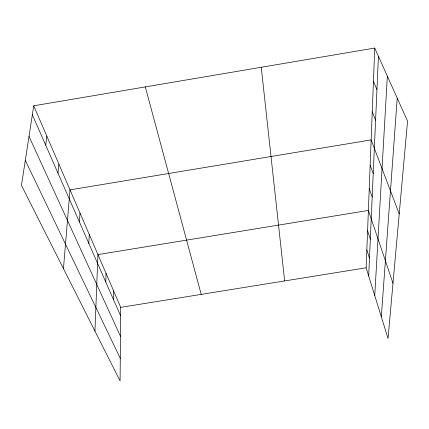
<?xml version="1.0" encoding="UTF-8"?>
<svg xmlns="http://www.w3.org/2000/svg" width="429" height="429" viewBox="0 0 429 429"><rect width="100%" height="100%" fill="white"/><g stroke="black" fill="none" stroke-linecap="round" stroke-linejoin="round"><path stroke-width="0.64" d="M33.73 105.797L120.715 307.357L120.088 380.941L21.45 185.371L33.73 105.797L374.742 48.059L407.55 121.134L388.036 338.492L366.141 267.798L374.742 48.059M113.454 299.544L113.605 290.889M105.791 282.078L106.033 273.337M94.948 331.097L97.946 254.595L368.388 210.43L392.991 283.274M368.688 276.013L378.432 56.279M88.824 243.431L89.286 234.534M374.748 295.581L387.349 76.137M79.403 221.97L79.998 213.015M381.317 316.795L397.222 98.128M63.454 268.661L70.013 189.865L371.149 139.902L399.217 213.937M57.969 173.128L58.896 164.114M45.705 145.195L46.847 136.186M120.715 307.357L366.141 267.798M25.311 160.349L120.281 358.371M29.006 136.401L120.469 336.288M32.347 114.758L120.64 315.916M373.439 81.29L376.952 89.629M372.249 111.797L375.595 120.206M370.157 165.144L373.23 173.589M369.24 188.588L372.19 197.018M367.589 230.823L370.318 239.167M366.843 249.903L369.476 258.188M145.302 86.905L201.206 294.385M261.245 67.273L284.652 280.936"/></g></svg>
